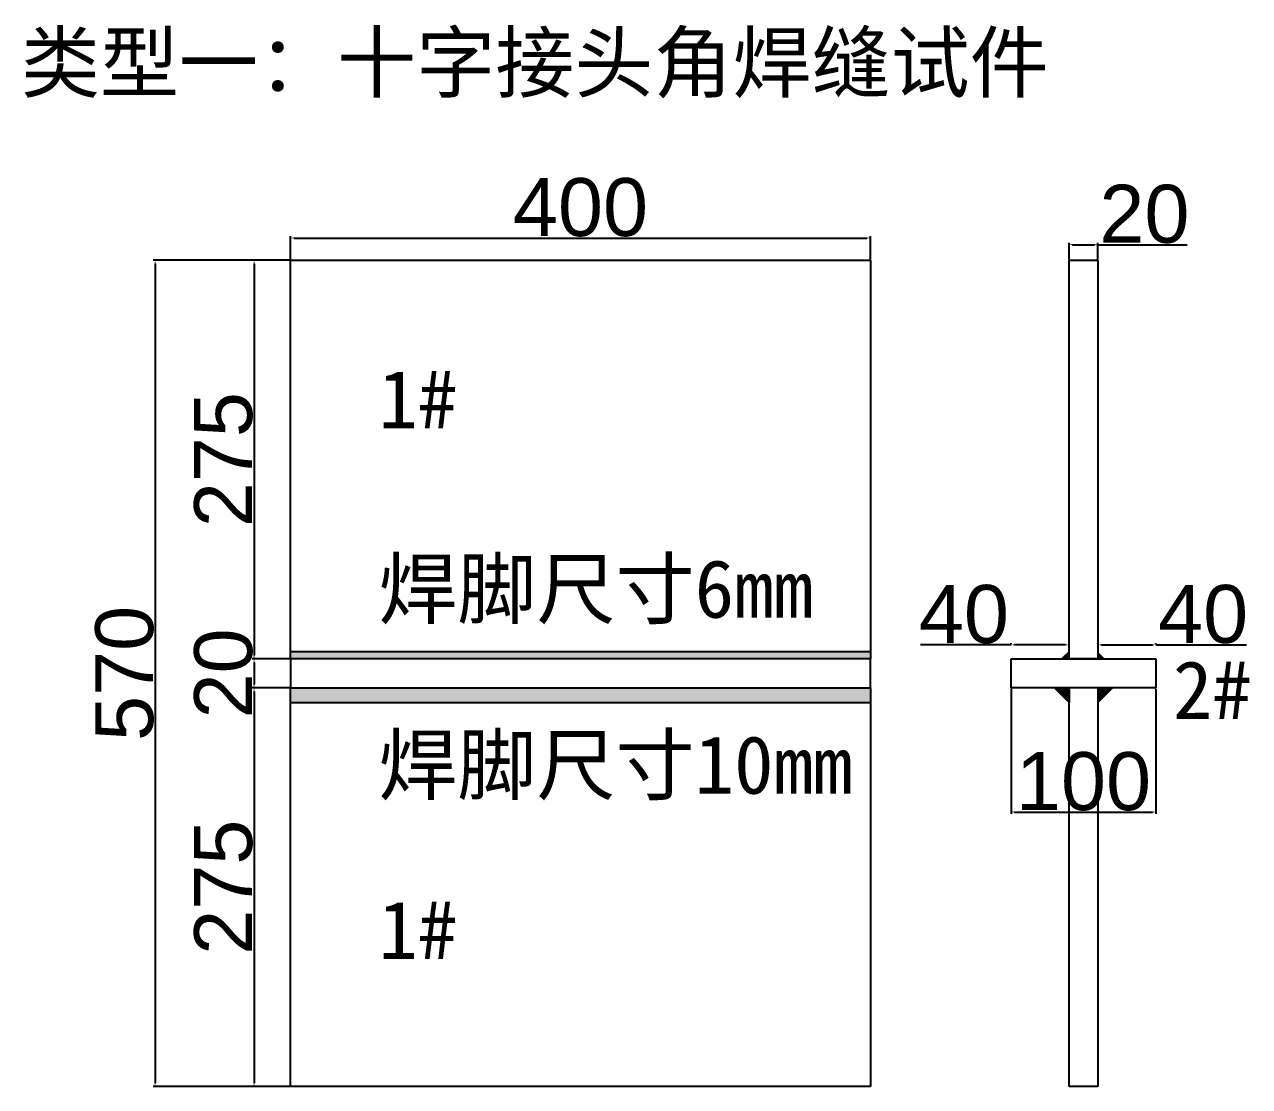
# Model space of a CAD drawing. Header units: millimetres. Extents: x 1508 to 21448, y 743 to 5053.
# Drawn here: x 7556 to 8402, y 2679 to 3412 of the extents above; entities that cross this region are included whole.
import ezdxf

# ---------------------------------------------------------------- set-up
doc = ezdxf.new("R2010")
doc.units = ezdxf.units.MM
doc.layers.add('尺寸标注', color=6, linetype='Continuous')
doc.layers.add('标号', color=4, linetype='Continuous')
doc.styles.get("Standard").update_dxf_attribs({"font": 'arial.ttf'})
doc.dimstyles.new('边框总尺寸', dxfattribs={"dimtxt": 40, "dimasz": 2.5, "dimexe": 1.25, "dimexo": 0.625, "dimtad": 1, "dimtxsty": 'Standard', "dimcen": 2.5, "dimclrd": 6, "dimclre": 6, "dimclrt": 6, "dimadec": 0, "dimazin": 0, "dimtfac": 1, "dimtmove": 0, "dimatfit": 3, "dimfxl": 1, "dimarcsym": 0})

# ---------------------------------------------------------------- blocks, each defined once
blk = doc.blocks.new('*D116')
at = {"layer": 'Defpoints', "color": 0, "transparency": 16777216}
for p in [(8140, 3264.88), (7740, 3249.49), (8140, 3249.49)]:
    blk.add_point(p, dxfattribs=at)
at = {"layer": '尺寸标注', "color": 6, "lineweight": -2, "transparency": 16777216}
for p, q in [((7740, 3250.12), (7740, 3266.13)), ((7742.5, 3264.88), (8137.5, 3264.88)), ((8140, 3250.12), (8140, 3266.13))]:
    blk.add_line(p, q, dxfattribs=at)
at = {"layer": '尺寸标注', "color": 6, "transparency": 16777216}
for points in [[(7742.5, 3265.3), (7742.5, 3264.46), (7740, 3264.88)], [(8137.5, 3265.3), (8137.5, 3264.46), (8140, 3264.88)]]:
    blk.add_solid(points, dxfattribs=at)
at = {"layer": '尺寸标注', "color": 6, "transparency": 16777216, "insert": (7940, 3285.93), "char_height": 40, "attachment_point": 5}
blk.add_mtext('400', dxfattribs=at)
blk = doc.blocks.new('*D117')
at = {"layer": 'Defpoints', "color": 0, "transparency": 16777216}
for p in [(7740, 3249.49), (7714.75, 2974.49), (7740, 2974.49)]:
    blk.add_point(p, dxfattribs=at)
at = {"layer": '尺寸标注', "color": 6, "lineweight": -2, "transparency": 16777216}
for p, q in [((7739.38, 3249.49), (7713.5, 3249.49)), ((7714.75, 3246.99), (7714.75, 2976.99)), ((7739.38, 2974.49), (7713.5, 2974.49))]:
    blk.add_line(p, q, dxfattribs=at)
at = {"layer": '尺寸标注', "color": 6, "transparency": 16777216}
for points in [[(7714.33, 3246.99), (7715.17, 3246.99), (7714.75, 3249.49)], [(7714.33, 2976.99), (7715.17, 2976.99), (7714.75, 2974.49)]]:
    blk.add_solid(points, dxfattribs=at)
at = {"layer": '尺寸标注', "color": 6, "transparency": 16777216, "insert": (7693.7, 3111.99), "char_height": 40, "attachment_point": 5, "rotation": 90}
blk.add_mtext('275', dxfattribs=at)
blk = doc.blocks.new('*D118')
at = {"layer": 'Defpoints', "color": 0, "transparency": 16777216}
for p in [(7740, 2974.49), (7714.75, 2954.49), (7740, 2954.49)]:
    blk.add_point(p, dxfattribs=at)
at = {"layer": '尺寸标注', "color": 6, "lineweight": -2, "transparency": 16777216}
for p, q in [((7739.38, 2974.49), (7713.5, 2974.49)), ((7714.75, 2971.99), (7714.75, 2956.99)), ((7739.38, 2954.49), (7713.5, 2954.49))]:
    blk.add_line(p, q, dxfattribs=at)
at = {"layer": '尺寸标注', "color": 6, "transparency": 16777216}
for points in [[(7714.33, 2971.99), (7715.17, 2971.99), (7714.75, 2974.49)], [(7714.33, 2956.99), (7715.17, 2956.99), (7714.75, 2954.49)]]:
    blk.add_solid(points, dxfattribs=at)
at = {"layer": '尺寸标注', "color": 6, "transparency": 16777216, "insert": (7693.7, 2964.49), "char_height": 40, "attachment_point": 5, "rotation": 90}
blk.add_mtext('20', dxfattribs=at)
blk = doc.blocks.new('*D119')
at = {"layer": 'Defpoints', "color": 0, "transparency": 16777216}
for p in [(7740, 2954.49), (7714.75, 2679.49), (7740, 2679.49)]:
    blk.add_point(p, dxfattribs=at)
at = {"layer": '尺寸标注', "color": 6, "lineweight": -2, "transparency": 16777216}
for p, q in [((7739.38, 2954.49), (7713.5, 2954.49)), ((7714.75, 2951.99), (7714.75, 2681.99)), ((7739.38, 2679.49), (7713.5, 2679.49))]:
    blk.add_line(p, q, dxfattribs=at)
at = {"layer": '尺寸标注', "color": 6, "transparency": 16777216}
for points in [[(7714.33, 2951.99), (7715.17, 2951.99), (7714.75, 2954.49)], [(7714.33, 2681.99), (7715.17, 2681.99), (7714.75, 2679.49)]]:
    blk.add_solid(points, dxfattribs=at)
at = {"layer": '尺寸标注', "color": 6, "transparency": 16777216, "insert": (7693.7, 2816.99), "char_height": 40, "attachment_point": 5, "rotation": 90}
blk.add_mtext('275', dxfattribs=at)
blk = doc.blocks.new('*D120')
at = {"layer": 'Defpoints', "color": 0, "transparency": 16777216}
for p in [(7740, 3249.49), (7646.47, 2679.49), (7740, 2679.49)]:
    blk.add_point(p, dxfattribs=at)
at = {"layer": '尺寸标注', "color": 6, "lineweight": -2, "transparency": 16777216}
for p, q in [((7739.38, 3249.49), (7645.22, 3249.49)), ((7646.47, 3246.99), (7646.47, 2681.99)), ((7739.38, 2679.49), (7645.22, 2679.49))]:
    blk.add_line(p, q, dxfattribs=at)
at = {"layer": '尺寸标注', "color": 6, "transparency": 16777216}
for points in [[(7646.05, 3246.99), (7646.89, 3246.99), (7646.47, 3249.49)], [(7646.05, 2681.99), (7646.89, 2681.99), (7646.47, 2679.49)]]:
    blk.add_solid(points, dxfattribs=at)
at = {"layer": '尺寸标注', "color": 6, "transparency": 16777216, "insert": (7625.42, 2964.49), "char_height": 40, "attachment_point": 5, "rotation": 90}
blk.add_mtext('570', dxfattribs=at)
blk = doc.blocks.new('*D121')
at = {"layer": 'Defpoints', "color": 0, "transparency": 16777216}
for p in [(8297.08, 3260.27), (8277.08, 3249.49), (8297.08, 3249.49)]:
    blk.add_point(p, dxfattribs=at)
at = {"layer": '尺寸标注', "color": 6, "lineweight": -2, "transparency": 16777216}
for p, q in [((8277.08, 3250.12), (8277.08, 3261.52)), ((8279.58, 3260.27), (8294.58, 3260.27)), ((8297.08, 3250.12), (8297.08, 3261.52)), ((8297.08, 3260.27), (8358.68, 3260.27))]:
    blk.add_line(p, q, dxfattribs=at)
at = {"layer": '尺寸标注', "color": 6, "transparency": 16777216}
for points in [[(8279.58, 3260.69), (8279.58, 3259.85), (8277.08, 3260.27)], [(8294.58, 3260.69), (8294.58, 3259.85), (8297.08, 3260.27)]]:
    blk.add_solid(points, dxfattribs=at)
at = {"layer": '尺寸标注', "color": 6, "transparency": 16777216, "insert": (8329.13, 3281.32), "char_height": 40, "attachment_point": 5}
blk.add_mtext('20', dxfattribs=at)
blk = doc.blocks.new('*D122')
at = {"layer": 'Defpoints', "color": 0, "transparency": 16777216}
for p in [(8237.08, 2954.49), (8337.08, 2954.49), (8337.08, 2868.83)]:
    blk.add_point(p, dxfattribs=at)
at = {"layer": '尺寸标注', "color": 6, "lineweight": -2, "transparency": 16777216}
for p, q in [((8237.08, 2953.87), (8237.08, 2867.58)), ((8337.08, 2953.87), (8337.08, 2867.58)), ((8239.58, 2868.83), (8334.58, 2868.83))]:
    blk.add_line(p, q, dxfattribs=at)
at = {"layer": '尺寸标注', "color": 6, "transparency": 16777216}
for points in [[(8239.58, 2869.24), (8239.58, 2868.41), (8237.08, 2868.83)], [(8334.58, 2869.24), (8334.58, 2868.41), (8337.08, 2868.83)]]:
    blk.add_solid(points, dxfattribs=at)
at = {"layer": '尺寸标注', "color": 6, "transparency": 16777216, "insert": (8287.08, 2889.88), "char_height": 40, "attachment_point": 5}
blk.add_mtext('100', dxfattribs=at)
blk = doc.blocks.new('*D52')
at = {"layer": 'Defpoints', "color": 0, "transparency": 16777216}
for p in [(8297.08, 2984.17), (8337.08, 2984.17), (8337.08, 2984.17)]:
    blk.add_point(p, dxfattribs=at)
at = {"layer": '尺寸标注', "color": 6, "lineweight": -2, "transparency": 16777216}
for p, q in [((8297.08, 2984.79), (8297.08, 2985.42)), ((8299.58, 2984.17), (8334.58, 2984.17)), ((8337.08, 2984.79), (8337.08, 2985.42)), ((8337.08, 2984.17), (8399.61, 2984.17))]:
    blk.add_line(p, q, dxfattribs=at)
at = {"layer": '尺寸标注', "color": 6, "transparency": 16777216}
for points in [[(8299.58, 2984.59), (8299.58, 2983.75), (8297.08, 2984.17)], [(8334.58, 2984.59), (8334.58, 2983.75), (8337.08, 2984.17)]]:
    blk.add_solid(points, dxfattribs=at)
at = {"layer": '尺寸标注', "color": 6, "transparency": 16777216, "insert": (8369.6, 3005.22), "char_height": 40, "attachment_point": 5}
blk.add_mtext('40', dxfattribs=at)
blk = doc.blocks.new('*D53')
at = {"layer": 'Defpoints', "color": 0, "transparency": 16777216}
for p in [(8237.08, 2984.17), (8237.08, 2984.17), (8277.08, 2984.17)]:
    blk.add_point(p, dxfattribs=at)
at = {"layer": '尺寸标注', "color": 6, "lineweight": -2, "transparency": 16777216}
for p, q in [((8237.08, 2984.17), (8174.56, 2984.17)), ((8237.08, 2984.79), (8237.08, 2985.42)), ((8274.58, 2984.17), (8239.58, 2984.17)), ((8277.08, 2984.79), (8277.08, 2985.42))]:
    blk.add_line(p, q, dxfattribs=at)
at = {"layer": '尺寸标注', "color": 6, "transparency": 16777216}
for points in [[(8239.58, 2984.59), (8239.58, 2983.75), (8237.08, 2984.17)], [(8274.58, 2984.59), (8274.58, 2983.75), (8277.08, 2984.17)]]:
    blk.add_solid(points, dxfattribs=at)
at = {"layer": '尺寸标注', "color": 6, "transparency": 16777216, "insert": (8204.57, 3005.22), "char_height": 40, "attachment_point": 5}
blk.add_mtext('40', dxfattribs=at)

msp = doc.modelspace()

# ---------------------------------------------------------------- hatches: boundary and pattern name
h = msp.add_hatch(color=256)
h.dxf.hatch_style = 1
h.paths.add_polyline_path([(8140.003, 2979.491), (7740.003, 2979.491), (7740.003, 2974.491), (8140.003, 2974.491)])
h.paths.add_polyline_path([(8140.003, 2954.491), (7740.003, 2954.491), (7740.003, 2944.491), (8140.003, 2944.491)])
h = msp.add_hatch(color=256)
h.dxf.hatch_style = 1
h.paths.add_polyline_path([(8277.084, 2979.491), (8272.084, 2974.491), (8277.084, 2974.491)])
h = msp.add_hatch(color=256)
h.dxf.hatch_style = 1
h.paths.add_polyline_path([(8297.084, 2979.491), (8302.084, 2974.491), (8297.084, 2974.491)])
h = msp.add_hatch(color=256)
h.dxf.hatch_style = 1
h.paths.add_polyline_path([(8277.084, 2954.491), (8267.084, 2954.491), (8277.084, 2944.491)])
h = msp.add_hatch(color=256)
h.dxf.hatch_style = 1
h.paths.add_polyline_path([(8297.084, 2954.491), (8307.084, 2954.491), (8297.084, 2944.491)])

# ---------------------------------------------------------------- linework, layer by layer
for p, q in [((7740.003, 3249.491), (8140.003, 3249.491)), ((7740.003, 2974.491), (7740.003, 3249.491)), ((8140.003, 3249.491), (8140.003, 2974.491)), ((8277.084, 3249.491), (8297.084, 3249.491)), ((8277.084, 2974.491), (8277.084, 3249.491)), ((8297.084, 3249.491), (8297.084, 2974.491)), ((8140.003, 2979.491), (7740.003, 2979.491)), ((8277.084, 2979.491), (8272.084, 2974.491)), ((8277.084, 2974.491), (8277.084, 2979.491)), ((8140.003, 2974.491), (7740.003, 2974.491)), ((7740.003, 2974.491), (7740.003, 2954.491)), ((8140.003, 2954.491), (8140.003, 2974.491)), ((8237.084, 2974.491), (8337.084, 2974.491)), ((8237.084, 2954.491), (8237.084, 2974.491)), ((8277.084, 2974.491), (8272.084, 2974.491)), ((8297.084, 2974.491), (8277.084, 2974.491)), ((8337.084, 2974.491), (8337.084, 2954.491)), ((7740.003, 2954.491), (8140.003, 2954.491)), ((7740.003, 2679.491), (7740.003, 2954.491)), ((8140.003, 2954.491), (8140.003, 2679.491)), ((8337.084, 2954.491), (8237.084, 2954.491)), ((8277.084, 2954.491), (8267.084, 2954.491)), ((8277.084, 2944.491), (8267.084, 2954.491)), ((8277.084, 2679.491), (8277.084, 2954.491)), ((8277.084, 2954.491), (8277.084, 2944.491)), ((8297.084, 2954.491), (8297.084, 2679.491)), ((8297.084, 2944.491), (8307.084, 2954.491)), ((7740.003, 2944.491), (8140.003, 2944.491)), ((8140.003, 2679.491), (7740.003, 2679.491)), ((8297.084, 2679.491), (8277.084, 2679.491))]:
    msp.add_line(p, q)

# ---------------------------------------------------------------- texts
at = {"layer": '标号', "char_height": 40, "attachment_point": 7}
for s, width, heights, insert in [('{\\fSimSun|b0|i0|c134|p2;类型一：十字接头角焊缝试件}', 1605.41615, [52.667], (7553.848, 3361.172)), ('{\\fSimSun|b0|i0|c134|p2;1#\\P} ', 430.68363, [0], (7800.548, 3067.005)), ('{\\fSimSun|b0|i0|c134|p2;焊脚尺寸6mm\\P} ', 430.68363, [0], (7800.548, 2931.636)), ('{\\fSimSun|b0|i0|c134|p2;2#\\P} ', 430.68363, [0], (8348.779, 2866.423)), ('{\\fSimSun|b0|i0|c134|p2;焊脚尺寸10mm\\P} ', 430.68363, [0], (7800.548, 2810.178)), ('{\\fSimSun|b0|i0|c134|p2;1#\\P} ', 430.68363, [0], (7800.548, 2700.809))]:
    msp.add_mtext_dynamic_manual_height_columns(s, width=width, gutter_width=12.5, heights=heights, dxfattribs=dict(at, insert=insert))

# ---------------------------------------------------------------- dimensions: what is measured, and where the dimension line sits
at = {"layer": '尺寸标注'}
for p1, p2, distance, picture, middle in [((7740.003, 3249.491), (8140.003, 3249.491), 15.387, '*D116', (7940.003, 3285.926)), ((8277.084, 3249.491), (8297.084, 3249.491), 10.78, '*D121', (8329.131, 3281.319)), ((7740.003, 3249.491), (7740.003, 2679.491), -93.535, '*D120', (7625.421, 2964.491)), ((7740.003, 3249.491), (7740.003, 2974.491), -25.252, '*D117', (7693.703, 3111.991)), ((8277.084, 2984.17), (8237.084, 2984.17), 0, '*D53', (8204.573, 3005.218)), ((8297.084, 2984.17), (8337.084, 2984.17), 0, '*D52', (8369.595, 3005.218)), ((7740.003, 2954.491), (7740.003, 2679.491), -25.252, '*D119', (7693.703, 2816.991)), ((8237.084, 2954.491), (8337.084, 2954.491), -85.664, '*D122', (8287.084, 2889.876))]:
    dim = msp.add_aligned_dim(p1=p1, p2=p2, distance=distance, dimstyle='边框总尺寸', dxfattribs=at)
    dim.commit()
    dim.dimension.update_dxf_attribs({"geometry": picture, "text_midpoint": middle})
dim = msp.add_linear_dim(base=(7714.751, 2954.491), p1=(7740.003, 2974.491), p2=(7740.003, 2954.491), angle=270, dimstyle='边框总尺寸', dxfattribs=at)
dim.commit()
dim.dimension.update_dxf_attribs({"geometry": '*D118', "text_midpoint": (7714.751, 2964.491), "dimtype": 161})

doc.saveas('drawing.dxf')
